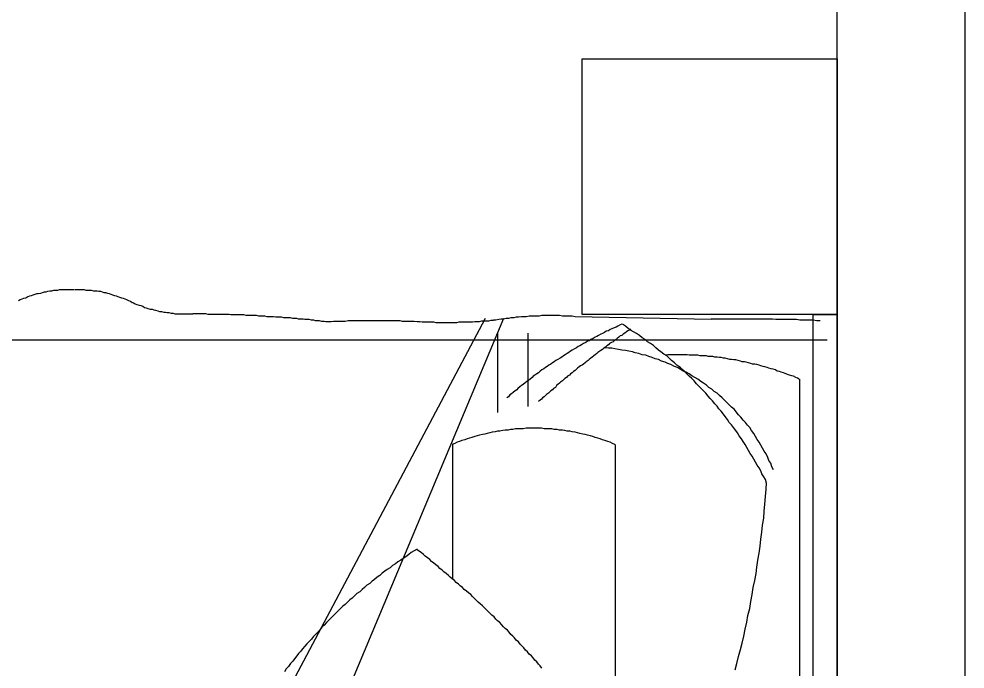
# Model space of a CAD drawing. Extents: x 187966 to 202201, y 659574 to 1343694.
# Drawn here: x 193874.4 to 193941, y 665057.7 to 665103.5 of the extents above; entities that cross this region are included whole.
import ezdxf

# ---------------------------------------------------------------- set-up
doc = ezdxf.new("R2010")
doc.units = 0
doc.header["$MEASUREMENT"] = 0
doc.layers.add('A-Wall', color=7, linetype='Continuous', lineweight=30)
doc.layers.add('Text', color=55, linetype='Continuous', lineweight=25)
doc.layers.add('FURN', color=250, linetype='Continuous')

# ---------------------------------------------------------------- blocks, each defined once
blk = doc.blocks.new('BD')
at = {"layer": 'FURN'}
for points in [[(166042.034, 672824.709), (166059.993, 672824.709), (166059.993, 672806.709), (166042.034, 672806.709), (166042.034, 672824.709)], [(166006.281, 672808.435), (166006.157, 672808.435), (166006.034, 672808.435), (166005.87, 672808.435), (166005.746, 672808.435), (166005.623, 672808.435), (166005.5, 672808.435), (166005.335, 672808.435), (166005.212, 672808.435), (166005.089, 672808.394), (166004.924, 672808.394), (166004.801, 672808.394), (166004.678, 672808.353), (166004.555, 672808.353), (166004.39, 672808.312), (166004.267, 672808.271), (166004.144, 672808.271), (166004.02, 672808.23), (166003.897, 672808.189), (166003.733, 672808.148), (166003.609, 672808.148), (166003.486, 672808.107), (166003.363, 672808.066), (166003.239, 672808.024), (166003.116, 672807.983), (166002.993, 672807.942), (166002.87, 672807.86), (166002.705, 672807.819), (166002.582, 672807.778), (166002.459, 672807.737), (166002.335, 672807.655)], [(166010.349, 672807.531), (166010.226, 672807.614), (166010.102, 672807.655), (166009.979, 672807.737), (166009.856, 672807.778), (166009.733, 672807.819), (166009.609, 672807.86), (166009.486, 672807.901), (166009.363, 672807.942), (166009.239, 672807.983), (166009.116, 672808.024), (166008.993, 672808.066), (166008.87, 672808.107), (166008.746, 672808.148), (166008.623, 672808.189), (166008.5, 672808.23), (166008.376, 672808.23), (166008.253, 672808.271), (166008.13, 672808.312), (166008.007, 672808.312), (166007.883, 672808.353), (166007.76, 672808.353), (166007.637, 672808.353), (166007.472, 672808.394), (166007.349, 672808.394), (166007.226, 672808.394), (166007.102, 672808.394), (166006.979, 672808.435), (166006.856, 672808.435), (166006.692, 672808.435), (166006.568, 672808.435), (166006.445, 672808.435), (166006.322, 672808.435)], [(166010.308, 672807.572), (166010.431, 672807.531), (166010.555, 672807.449), (166010.678, 672807.408), (166010.842, 672807.367), (166010.965, 672807.326), (166011.089, 672807.285), (166011.212, 672807.203), (166011.335, 672807.161), (166011.459, 672807.12), (166011.623, 672807.079), (166011.746, 672807.079), (166011.87, 672807.038), (166011.993, 672806.997), (166012.157, 672806.956), (166012.281, 672806.915), (166012.404, 672806.915), (166012.568, 672806.874), (166012.692, 672806.874), (166012.815, 672806.833), (166012.938, 672806.833), (166013.102, 672806.792), (166013.226, 672806.792), (166013.349, 672806.751), (166013.513, 672806.751), (166013.637, 672806.751), (166013.801, 672806.751), (166013.924, 672806.751), (166014.048, 672806.751), (166014.212, 672806.751), (166014.335, 672806.751), (166014.459, 672806.751), (166014.623, 672806.751)], [(166035.212, 672806.422), (166001.596, 672743.052)], [(166036.486, 672806.422), (166009.527, 672741.983)], [(166024.157, 672806.175), (166023.993, 672806.175), (166023.87, 672806.216), (166023.705, 672806.216), (166023.541, 672806.257), (166023.418, 672806.257), (166023.253, 672806.257), (166023.13, 672806.298), (166022.965, 672806.298), (166022.801, 672806.34), (166022.678, 672806.34), (166022.513, 672806.34), (166022.39, 672806.381), (166022.226, 672806.381), (166022.061, 672806.381), (166021.938, 672806.422), (166021.774, 672806.422), (166021.65, 672806.422), (166021.486, 672806.463), (166021.322, 672806.463), (166021.198, 672806.463), (166021.034, 672806.463), (166020.87, 672806.504), (166020.746, 672806.504), (166020.582, 672806.504), (166020.459, 672806.504), (166020.294, 672806.545), (166020.13, 672806.545), (166020.007, 672806.545), (166019.842, 672806.545), (166019.678, 672806.586), (166019.555, 672806.586), (166019.39, 672806.586), (166019.267, 672806.586), (166019.102, 672806.627), (166018.938, 672806.627), (166018.815, 672806.627), (166018.65, 672806.627), (166018.486, 672806.627), (166018.363, 672806.627), (166018.198, 672806.668), (166018.075, 672806.668), (166017.911, 672806.668), (166017.746, 672806.668), (166017.623, 672806.668), (166017.459, 672806.668), (166017.294, 672806.668), (166017.171, 672806.709), (166017.007, 672806.709), (166016.883, 672806.709), (166016.719, 672806.709), (166016.555, 672806.709), (166016.431, 672806.709), (166016.267, 672806.709), (166016.102, 672806.709), (166015.979, 672806.709), (166015.815, 672806.709), (166015.692, 672806.709), (166015.527, 672806.751), (166015.363, 672806.751), (166015.239, 672806.751), (166015.075, 672806.751), (166014.911, 672806.751), (166014.787, 672806.751), (166014.623, 672806.751)], [(166030.609, 672806.175), (166030.404, 672806.175), (166030.198, 672806.216), (166029.993, 672806.216), (166029.787, 672806.216), (166029.582, 672806.216), (166029.376, 672806.216), (166029.212, 672806.257), (166029.007, 672806.257), (166028.801, 672806.257), (166028.596, 672806.257), (166028.39, 672806.257), (166028.185, 672806.257), (166027.979, 672806.257), (166027.774, 672806.257), (166027.568, 672806.257), (166027.363, 672806.257), (166027.157, 672806.257), (166026.952, 672806.257), (166026.787, 672806.257), (166026.582, 672806.257), (166026.376, 672806.257), (166026.171, 672806.257), (166025.965, 672806.257), (166025.76, 672806.257), (166025.555, 672806.257), (166025.349, 672806.216), (166025.144, 672806.216), (166024.938, 672806.216), (166024.733, 672806.216), (166024.527, 672806.216), (166024.363, 672806.175), (166024.157, 672806.175)], [(166030.609, 672806.216), (166030.774, 672806.175), (166030.938, 672806.175), (166031.102, 672806.175), (166031.267, 672806.175), (166031.39, 672806.175), (166031.555, 672806.175), (166031.719, 672806.134), (166031.883, 672806.134), (166032.048, 672806.134), (166032.212, 672806.134), (166032.376, 672806.134), (166032.541, 672806.134), (166032.705, 672806.134), (166032.87, 672806.134), (166033.034, 672806.134), (166033.198, 672806.134), (166033.363, 672806.175), (166033.527, 672806.175), (166033.692, 672806.175), (166033.856, 672806.175), (166034.02, 672806.175), (166034.185, 672806.175), (166034.308, 672806.175), (166034.472, 672806.216), (166034.637, 672806.216), (166034.801, 672806.216), (166034.965, 672806.257), (166035.13, 672806.257), (166035.294, 672806.257), (166035.459, 672806.257), (166035.623, 672806.298), (166035.787, 672806.298)], [(166041.541, 672806.545), (166041.335, 672806.586), (166041.171, 672806.586), (166040.965, 672806.586), (166040.801, 672806.586), (166040.637, 672806.586), (166040.431, 672806.627), (166040.267, 672806.627), (166040.102, 672806.627), (166039.897, 672806.627), (166039.733, 672806.627), (166039.527, 672806.627), (166039.363, 672806.627), (166039.198, 672806.627), (166038.993, 672806.586), (166038.829, 672806.586), (166038.664, 672806.586), (166038.459, 672806.586), (166038.294, 672806.586), (166038.089, 672806.545), (166037.924, 672806.545), (166037.76, 672806.545), (166037.555, 672806.504), (166037.39, 672806.504), (166037.226, 672806.463), (166037.02, 672806.463), (166036.856, 672806.422), (166036.692, 672806.422), (166036.486, 672806.381), (166036.322, 672806.381), (166036.157, 672806.34), (166035.952, 672806.298), (166035.787, 672806.298)], [(166051.116, 672806.34), (166041.541, 672806.545)], [(166058.801, 672806.257), (166058.555, 672806.257), (166058.308, 672806.298), (166058.061, 672806.298), (166057.815, 672806.298), (166057.568, 672806.298), (166057.363, 672806.298), (166057.116, 672806.34), (166056.87, 672806.34), (166056.623, 672806.34), (166056.376, 672806.34), (166056.171, 672806.34), (166055.924, 672806.34), (166055.678, 672806.34), (166055.431, 672806.381), (166055.185, 672806.381), (166054.938, 672806.381), (166054.733, 672806.381), (166054.486, 672806.381), (166054.239, 672806.381), (166053.993, 672806.381), (166053.746, 672806.381), (166053.5, 672806.381), (166053.294, 672806.381), (166053.048, 672806.381), (166052.801, 672806.381), (166052.555, 672806.381), (166052.308, 672806.381), (166052.061, 672806.381), (166051.856, 672806.381), (166051.609, 672806.381), (166051.363, 672806.381), (166051.116, 672806.381)], [(166058.308, 672731.833), (166058.308, 672806.709), (166059.993, 672806.709), (166059.993, 672731.833), (166058.308, 672731.833)], [(166044.829, 672806.011), (166044.705, 672805.97), (166044.541, 672805.887), (166044.418, 672805.805), (166044.294, 672805.764), (166044.13, 672805.682), (166044.007, 672805.641), (166043.883, 672805.559), (166043.719, 672805.518), (166043.596, 672805.435), (166043.472, 672805.353), (166043.349, 672805.312), (166043.185, 672805.23), (166043.061, 672805.148), (166042.938, 672805.107), (166042.815, 672805.024), (166042.65, 672804.942), (166042.527, 672804.86), (166042.404, 672804.819), (166042.281, 672804.737), (166042.116, 672804.655), (166041.993, 672804.572), (166041.87, 672804.49), (166041.746, 672804.449), (166041.623, 672804.367), (166041.5, 672804.285), (166041.335, 672804.203), (166041.212, 672804.12), (166041.089, 672804.038), (166040.965, 672803.956), (166040.842, 672803.874), (166040.719, 672803.792), (166040.596, 672803.709), (166040.472, 672803.627), (166040.308, 672803.545), (166040.185, 672803.463), (166040.061, 672803.381), (166039.938, 672803.298), (166039.815, 672803.216), (166039.692, 672803.134), (166039.568, 672803.052), (166039.445, 672802.97), (166039.322, 672802.887), (166039.198, 672802.805), (166039.075, 672802.723), (166038.952, 672802.6), (166038.829, 672802.518), (166038.705, 672802.435), (166038.582, 672802.353), (166038.5, 672802.271), (166038.376, 672802.148), (166038.253, 672802.066), (166038.13, 672801.983), (166038.007, 672801.901), (166037.883, 672801.778), (166037.76, 672801.696), (166037.637, 672801.614), (166037.513, 672801.49), (166037.431, 672801.408), (166037.308, 672801.326), (166037.185, 672801.203), (166037.061, 672801.12), (166036.938, 672801.038), (166036.856, 672800.915), (166036.733, 672800.833)], [(166045.445, 672805.682), (166045.363, 672805.6), (166045.239, 672805.559), (166045.157, 672805.477), (166045.034, 672805.394), (166044.911, 672805.312), (166044.829, 672805.23), (166044.705, 672805.189), (166044.623, 672805.107), (166044.5, 672805.024), (166044.418, 672804.942), (166044.294, 672804.86), (166044.212, 672804.778), (166044.089, 672804.737), (166043.965, 672804.655), (166043.883, 672804.572), (166043.76, 672804.49), (166043.678, 672804.408), (166043.555, 672804.326), (166043.472, 672804.244), (166043.349, 672804.161), (166043.267, 672804.12), (166043.144, 672804.038), (166043.061, 672803.956), (166042.938, 672803.874), (166042.856, 672803.792), (166042.733, 672803.709), (166042.65, 672803.627), (166042.527, 672803.545), (166042.445, 672803.463), (166042.322, 672803.381), (166042.239, 672803.298), (166042.116, 672803.216), (166042.034, 672803.134), (166041.911, 672803.093), (166041.829, 672803.011), (166041.705, 672802.929), (166041.623, 672802.846), (166041.541, 672802.764), (166041.418, 672802.682), (166041.335, 672802.6), (166041.212, 672802.518), (166041.13, 672802.435), (166041.007, 672802.353), (166040.924, 672802.271), (166040.801, 672802.189), (166040.719, 672802.107), (166040.637, 672802.024), (166040.513, 672801.942), (166040.431, 672801.86), (166040.308, 672801.778), (166040.226, 672801.696), (166040.144, 672801.572), (166040.02, 672801.49), (166039.938, 672801.408), (166039.815, 672801.326), (166039.733, 672801.244), (166039.65, 672801.161), (166039.527, 672801.079), (166039.445, 672800.997), (166039.363, 672800.915), (166039.239, 672800.833), (166039.157, 672800.751), (166039.075, 672800.668), (166038.952, 672800.586)], [(166055.02, 672794.833), (166054.938, 672795.079), (166054.815, 672795.285), (166054.692, 672795.49), (166054.609, 672795.696), (166054.486, 672795.901), (166054.363, 672796.107), (166054.239, 672796.312), (166054.116, 672796.518), (166053.993, 672796.723), (166053.87, 672796.929), (166053.746, 672797.134), (166053.623, 672797.34), (166053.5, 672797.545), (166053.376, 672797.751), (166053.253, 672797.956), (166053.089, 672798.161), (166052.965, 672798.367), (166052.842, 672798.531), (166052.678, 672798.737), (166052.555, 672798.942), (166052.39, 672799.107), (166052.267, 672799.312), (166052.102, 672799.518), (166051.979, 672799.682), (166051.815, 672799.887), (166051.65, 672800.052), (166051.527, 672800.257), (166051.363, 672800.422), (166051.198, 672800.627), (166051.034, 672800.792), (166050.911, 672800.956), (166050.746, 672801.161), (166050.582, 672801.326), (166050.418, 672801.49), (166050.253, 672801.655), (166050.089, 672801.819), (166049.924, 672802.024), (166049.76, 672802.189), (166049.555, 672802.353), (166049.39, 672802.518), (166049.226, 672802.682), (166049.061, 672802.846), (166048.897, 672803.011), (166048.692, 672803.134), (166048.527, 672803.298), (166048.322, 672803.463), (166048.157, 672803.627), (166047.993, 672803.792), (166047.787, 672803.915), (166047.582, 672804.079), (166047.418, 672804.203), (166047.212, 672804.367), (166047.048, 672804.531), (166046.842, 672804.655), (166046.637, 672804.778), (166046.472, 672804.942), (166046.267, 672805.066), (166046.061, 672805.23), (166045.856, 672805.353), (166045.65, 672805.477), (166045.445, 672805.6), (166045.281, 672805.723), (166045.075, 672805.887), (166044.87, 672806.011)], [(166059.294, 672804.901), (165983.226, 672804.901)], [(166036.075, 672805.394), (166036.075, 672799.805)], [(166038.212, 672805.394), (166038.212, 672800.216)], [(166055.513, 672795.778), (166055.39, 672795.983), (166055.308, 672796.23), (166055.185, 672796.435), (166055.102, 672796.641), (166054.979, 672796.887), (166054.856, 672797.093), (166054.733, 672797.298), (166054.609, 672797.504), (166054.486, 672797.709), (166054.363, 672797.915), (166054.239, 672798.12), (166054.116, 672798.326), (166053.952, 672798.531), (166053.829, 672798.737), (166053.664, 672798.901), (166053.541, 672799.107), (166053.376, 672799.271), (166053.212, 672799.477), (166053.048, 672799.641), (166052.883, 672799.846), (166052.76, 672800.011), (166052.555, 672800.175), (166052.39, 672800.34), (166052.226, 672800.504), (166052.061, 672800.668), (166051.897, 672800.833), (166051.692, 672800.997), (166051.527, 672801.161), (166051.322, 672801.285), (166051.157, 672801.449), (166050.952, 672801.572), (166050.787, 672801.737), (166050.582, 672801.86), (166050.376, 672801.983), (166050.171, 672802.148), (166049.965, 672802.271), (166049.76, 672802.394), (166049.555, 672802.518), (166049.349, 672802.641), (166049.144, 672802.723), (166048.938, 672802.846), (166048.733, 672802.97), (166048.527, 672803.052), (166048.281, 672803.175), (166048.075, 672803.257), (166047.87, 672803.34), (166047.623, 672803.422), (166047.418, 672803.545), (166047.171, 672803.586), (166046.965, 672803.668), (166046.719, 672803.751), (166046.513, 672803.833), (166046.267, 672803.874), (166046.02, 672803.956), (166045.774, 672803.997), (166045.568, 672804.079), (166045.322, 672804.12), (166045.075, 672804.161), (166044.829, 672804.203), (166044.582, 672804.244), (166044.335, 672804.285), (166044.13, 672804.326), (166043.883, 672804.326), (166043.637, 672804.367)], [(166057.322, 672802.148), (166057.198, 672802.23), (166057.075, 672802.271), (166056.911, 672802.353), (166056.787, 672802.394), (166056.623, 672802.435), (166056.5, 672802.477), (166056.335, 672802.559), (166056.212, 672802.6), (166056.048, 672802.641), (166055.924, 672802.682), (166055.76, 672802.723), (166055.637, 672802.805), (166055.472, 672802.846), (166055.349, 672802.887), (166055.185, 672802.929), (166055.061, 672802.97), (166054.897, 672803.011), (166054.774, 672803.052), (166054.609, 672803.093), (166054.486, 672803.134), (166054.322, 672803.175), (166054.198, 672803.216), (166054.034, 672803.216), (166053.911, 672803.257), (166053.746, 672803.298), (166053.582, 672803.34), (166053.459, 672803.381), (166053.294, 672803.381), (166053.171, 672803.422), (166053.007, 672803.463), (166052.842, 672803.504), (166052.719, 672803.504), (166052.555, 672803.545), (166052.431, 672803.545), (166052.267, 672803.586), (166052.102, 672803.627), (166051.979, 672803.627), (166051.815, 672803.668), (166051.692, 672803.668), (166051.527, 672803.709), (166051.363, 672803.709), (166051.239, 672803.751), (166051.075, 672803.751), (166050.911, 672803.751), (166050.787, 672803.792), (166050.623, 672803.792), (166050.459, 672803.792), (166050.335, 672803.792), (166050.171, 672803.833), (166050.007, 672803.833), (166049.883, 672803.833), (166049.719, 672803.833), (166049.555, 672803.833), (166049.431, 672803.874), (166049.267, 672803.874), (166049.102, 672803.874), (166048.979, 672803.874), (166048.815, 672803.874), (166048.65, 672803.874), (166048.527, 672803.874), (166048.363, 672803.874), (166048.198, 672803.874), (166048.075, 672803.874), (166047.911, 672803.833)], [(166057.363, 672734.915), (166057.363, 672802.148)], [(166044.335, 672797.545), (166044.171, 672797.627), (166044.007, 672797.709), (166043.842, 672797.751), (166043.637, 672797.833), (166043.472, 672797.874), (166043.308, 672797.956), (166043.144, 672797.997), (166042.938, 672798.038), (166042.774, 672798.12), (166042.609, 672798.161), (166042.404, 672798.203), (166042.239, 672798.244), (166042.075, 672798.285), (166041.87, 672798.326), (166041.705, 672798.367), (166041.541, 672798.408), (166041.335, 672798.449), (166041.171, 672798.49), (166040.965, 672798.49), (166040.801, 672798.531), (166040.637, 672798.572), (166040.431, 672798.572), (166040.267, 672798.614), (166040.061, 672798.614), (166039.897, 672798.655), (166039.733, 672798.655), (166039.527, 672798.655), (166039.363, 672798.655), (166039.157, 672798.696), (166038.993, 672798.696), (166038.787, 672798.696), (166038.623, 672798.696), (166038.418, 672798.696), (166038.253, 672798.696), (166038.089, 672798.696), (166037.883, 672798.655), (166037.719, 672798.655), (166037.513, 672798.655), (166037.349, 672798.655), (166037.144, 672798.614), (166036.979, 672798.614), (166036.815, 672798.572), (166036.609, 672798.572), (166036.445, 672798.531), (166036.239, 672798.49), (166036.075, 672798.49), (166035.911, 672798.449), (166035.705, 672798.408), (166035.541, 672798.367), (166035.335, 672798.326), (166035.171, 672798.285), (166035.007, 672798.244), (166034.801, 672798.203), (166034.637, 672798.161), (166034.472, 672798.12), (166034.267, 672798.038), (166034.102, 672797.997), (166033.938, 672797.956), (166033.774, 672797.874), (166033.568, 672797.833), (166033.404, 672797.751), (166033.239, 672797.709), (166033.075, 672797.627), (166032.87, 672797.545)], [(166032.911, 672797.545), (166032.911, 672788.093)], [(166044.376, 672770.545), (166044.376, 672797.545)], [(166052.801, 672781.682), (166052.924, 672782.134), (166053.048, 672782.627), (166053.171, 672783.12), (166053.294, 672783.572), (166053.418, 672784.066), (166053.5, 672784.559), (166053.623, 672785.052), (166053.705, 672785.504), (166053.829, 672785.997), (166053.911, 672786.49), (166053.993, 672786.983), (166054.075, 672787.477), (166054.198, 672787.97), (166054.281, 672788.463), (166054.322, 672788.915), (166054.404, 672789.408), (166054.486, 672789.901), (166054.568, 672790.394), (166054.609, 672790.887), (166054.692, 672791.381), (166054.733, 672791.874), (166054.815, 672792.367), (166054.856, 672792.86), (166054.897, 672793.353), (166054.938, 672793.887), (166054.979, 672794.381), (166055.02, 672794.874)], [(166030.404, 672790.189), (166030.198, 672790.066), (166029.993, 672789.942), (166029.829, 672789.819), (166029.623, 672789.655), (166029.418, 672789.531), (166029.253, 672789.408), (166029.048, 672789.285), (166028.883, 672789.161), (166028.678, 672789.038), (166028.513, 672788.874), (166028.308, 672788.751), (166028.144, 672788.627), (166027.938, 672788.504), (166027.774, 672788.34), (166027.609, 672788.216), (166027.404, 672788.052), (166027.239, 672787.929), (166027.075, 672787.764), (166026.87, 672787.641), (166026.705, 672787.477), (166026.541, 672787.353), (166026.376, 672787.189), (166026.171, 672787.066), (166026.007, 672786.901), (166025.842, 672786.737), (166025.678, 672786.614), (166025.513, 672786.449), (166025.349, 672786.285), (166025.185, 672786.161), (166025.02, 672785.997), (166024.856, 672785.833), (166024.692, 672785.668), (166024.527, 672785.504), (166024.363, 672785.34), (166024.198, 672785.175), (166024.034, 672785.011), (166023.87, 672784.846), (166023.705, 672784.682), (166023.582, 672784.518), (166023.418, 672784.353), (166023.253, 672784.189), (166023.089, 672784.024), (166022.965, 672783.86), (166022.801, 672783.696), (166022.637, 672783.531), (166022.513, 672783.367), (166022.349, 672783.161), (166022.226, 672782.997), (166022.061, 672782.833), (166021.938, 672782.668), (166021.774, 672782.463), (166021.65, 672782.298), (166021.486, 672782.134), (166021.363, 672781.929), (166021.198, 672781.764), (166021.075, 672781.559)], [(166039.198, 672781.805), (166039.075, 672781.97), (166038.952, 672782.093), (166038.829, 672782.257), (166038.705, 672782.381), (166038.582, 672782.545), (166038.459, 672782.668), (166038.294, 672782.792), (166038.171, 672782.956), (166038.048, 672783.079), (166037.924, 672783.244), (166037.801, 672783.367), (166037.678, 672783.49), (166037.555, 672783.655), (166037.39, 672783.778), (166037.267, 672783.942), (166037.144, 672784.066), (166037.02, 672784.189), (166036.897, 672784.353), (166036.774, 672784.477), (166036.609, 672784.6), (166036.486, 672784.723), (166036.363, 672784.887), (166036.239, 672785.011), (166036.075, 672785.134), (166035.952, 672785.257), (166035.829, 672785.422), (166035.664, 672785.545), (166035.541, 672785.668), (166035.418, 672785.792), (166035.253, 672785.956), (166035.13, 672786.079), (166035.007, 672786.203), (166034.842, 672786.326), (166034.719, 672786.449), (166034.596, 672786.572), (166034.431, 672786.737), (166034.308, 672786.86), (166034.185, 672786.983), (166034.02, 672787.107), (166033.897, 672787.23), (166033.733, 672787.353), (166033.609, 672787.477), (166033.445, 672787.6), (166033.322, 672787.723), (166033.157, 672787.846), (166033.034, 672787.97), (166032.87, 672788.093), (166032.746, 672788.216), (166032.623, 672788.34), (166032.459, 672788.463), (166032.294, 672788.586), (166032.171, 672788.709), (166032.007, 672788.833), (166031.883, 672788.956), (166031.719, 672789.079), (166031.596, 672789.203), (166031.431, 672789.326), (166031.308, 672789.449), (166031.144, 672789.572), (166030.979, 672789.696), (166030.856, 672789.819), (166030.692, 672789.942), (166030.568, 672790.024), (166030.404, 672790.148)]]:
    blk.add_lwpolyline(points, dxfattribs=at)

msp = doc.modelspace()

# ---------------------------------------------------------------- linework, layer by layer
at = {"layer": 'A-Wall'}
msp.add_line((193932.004, 664976.251), (193932.004, 665135.21), dxfattribs=at)
msp.add_lwpolyline([(193941.004, 664967.251), (193941.004, 665133.001), (193941.004, 665149.46), (193932.004, 665149.46)], dxfattribs=at)

# ---------------------------------------------------------------- block references
at = {"layer": 'Text'}
msp.add_blockref('BD', (27872.011, -7724.013), dxfattribs=at)

doc.saveas('drawing.dxf')
